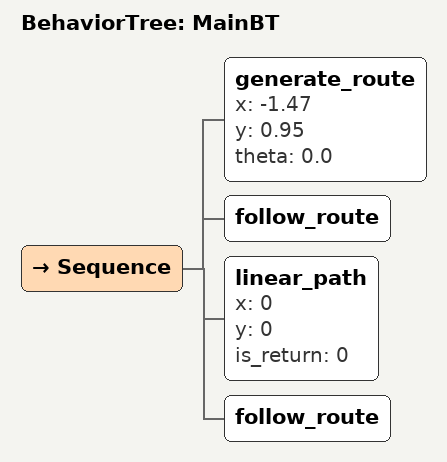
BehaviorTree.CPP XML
<?xml version="1.0" encoding="UTF-8"?>
<root BTCPP_format="4"
      main_tree_to_execute="MainBT">
  <BehaviorTree ID="MainBT">
    <Sequence>
      <generate_route x="-1.47"
                      y="0.95"
                      theta="0.0"/>
      <follow_route/>
      <linear_path x="0"
                 y="0"
                 is_return="0"/>
      <follow_route/>
    </Sequence>
  </BehaviorTree>

</root>
